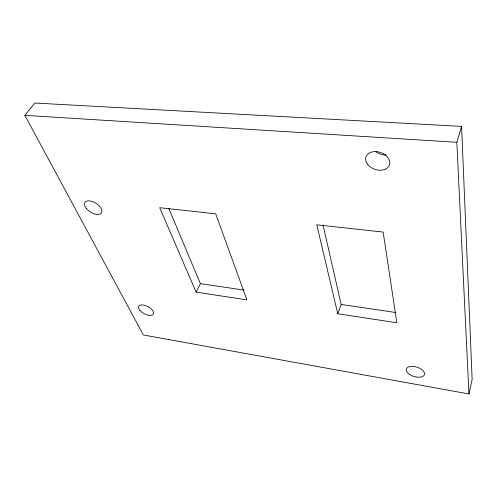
<?xml version="1.0" encoding="UTF-8"?>
<svg xmlns="http://www.w3.org/2000/svg" width="497" height="497" viewBox="0 0 497 497"><rect width="100%" height="100%" fill="white"/><g stroke="black" fill="none" stroke-linecap="round" stroke-linejoin="round"><path stroke-width="0.75" d="M468.944 393.966L472.15 379.497L461.576 126.393L34.833 103.034L24.85 115.341L143.372 334.972L468.944 393.966L456.83 142.31L461.576 126.393M337.767 313.75L316.782 224.824L383.162 232.062L396.842 322.77L337.767 313.75L341.141 304.444L323.044 225.029M196.091 292.112L159.692 207.709L215.704 213.809L246.91 299.877L196.091 292.112L200.384 283.644L168.719 208.243M24.85 115.341L456.83 142.31M200.384 283.644L244.008 290.086M341.141 304.444L395.208 312.433M386.163 155.045A12.201 8.94 18.7 0 1 375.999 151.765M367.861 164.681A12.413 8.884 19 0 0 388.697 166.427A12.413 8.884 19 0 0 376.496 151.647A12.413 8.884 19 0 0 367.861 164.681M86.348 208.467A9.754 5.2 32.3 0 0 101.258 213.107A9.754 5.2 32.3 0 0 91.964 201.378A9.754 5.2 32.3 0 0 86.348 208.467M139.837 310.296A8.331 4.001 27.7 0 0 152.964 314.644A8.331 4.001 27.7 0 0 145.447 305.556A8.331 4.001 27.7 0 0 139.837 310.296M409.317 374.291A9.505 4.902 16.8 0 0 424.419 374.738A9.505 4.902 16.8 0 0 412.423 366.364A9.505 4.902 16.8 0 0 409.317 374.291"/></g></svg>
